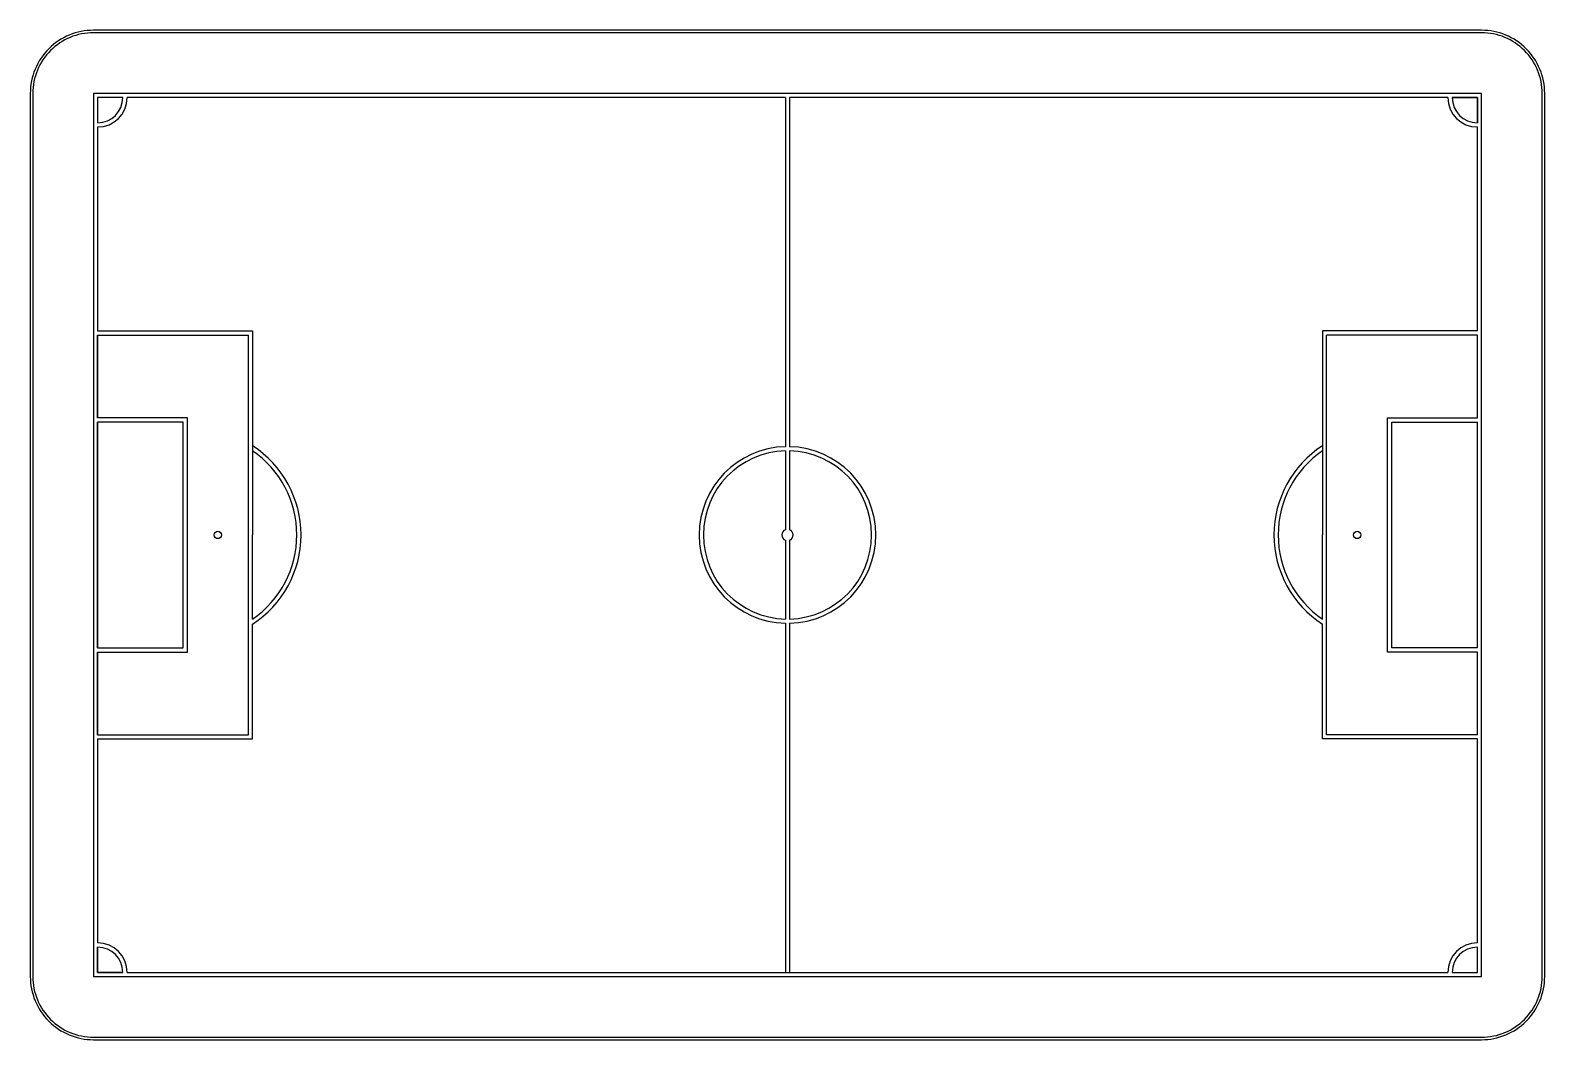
# Model space of a CAD drawing. Header units: millimetres. Extents: x 1437.53 to 1439.33, y 1332.41 to 1333.61.
import ezdxf

# ---------------------------------------------------------------- set-up
doc = ezdxf.new("R2010")
doc.units = ezdxf.units.MM
doc.header["$LTSCALE"] = 10
doc.layers.add('Mesas_de_Jogos', color=2, linetype='Continuous')

msp = doc.modelspace()

# ---------------------------------------------------------------- linework, layer by layer
at = {"layer": 'Mesas_de_Jogos'}
for p, q in [((1437.6072, 1333.5277), (1437.6072, 1333.4977)), ((1438.4247, 1333.5277), (1438.4247, 1333.1126)), ((1438.4297, 1333.5277), (1438.4297, 1333.1126)), ((1439.2472, 1333.5277), (1439.2472, 1333.4977)), ((1437.6072, 1333.2502), (1437.7914, 1333.2502)), ((1437.6072, 1333.2452), (1437.7864, 1333.2452)), ((1437.7864, 1332.7702), (1437.7864, 1333.2452)), ((1437.7864, 1333.2452), (1437.7864, 1333.2452)), ((1437.7914, 1333.2502), (1437.7914, 1333.0077)), ((1439.2472, 1333.2502), (1439.063, 1333.2502)), ((1439.063, 1333.2502), (1439.063, 1333.0077)), ((1439.068, 1332.7702), (1439.068, 1333.2452)), ((1439.068, 1333.2452), (1439.068, 1333.2452)), ((1439.2472, 1333.2452), (1439.068, 1333.2452)), ((1438.4247, 1333.1076), (1438.4247, 1333.0139)), ((1438.4297, 1333.1076), (1438.4297, 1333.0139)), ((1437.7914, 1332.9077), (1437.7914, 1333.0077)), ((1438.4247, 1333.0014), (1438.4247, 1332.9077)), ((1438.4297, 1333.0014), (1438.4297, 1332.9077)), ((1439.063, 1332.9077), (1439.063, 1333.0077)), ((1437.7914, 1332.7652), (1437.7914, 1332.9017)), ((1438.4247, 1332.9027), (1438.4247, 1332.4877)), ((1438.4297, 1332.9027), (1438.4297, 1332.4877)), ((1439.063, 1332.7652), (1439.063, 1332.9017)), ((1437.6072, 1332.7702), (1437.7864, 1332.7702)), ((1437.6072, 1332.7652), (1437.7914, 1332.7652)), ((1439.2472, 1332.7652), (1439.063, 1332.7652)), ((1439.2472, 1332.7702), (1439.068, 1332.7702)), ((1437.6072, 1332.4877), (1437.6072, 1332.5177)), ((1439.2472, 1332.4877), (1439.2472, 1332.5177))]:
    msp.add_line(p, q, dxfattribs=at)
for points in [[(1439.2522, 1333.6077), (1437.6022, 1333.6077, 0.414214), (1437.5272, 1333.5327), (1437.5272, 1332.4827, 0.414214), (1437.6022, 1332.4077), (1439.2522, 1332.4077, 0.414214), (1439.3272, 1332.4827), (1439.3272, 1333.5327, 0.414214)], [(1439.2522, 1333.6047), (1437.6022, 1333.6047, 0.414214), (1437.5302, 1333.5327), (1437.5302, 1332.4827, 0.414214), (1437.6022, 1332.4107), (1439.2522, 1332.4107, 0.414214), (1439.3242, 1332.4827), (1439.3242, 1333.5327, 0.414214)]]:
    msp.add_lwpolyline(points, format="xyb", close=True, dxfattribs=at)
msp.add_lwpolyline([(1439.2522, 1333.5327), (1437.6022, 1333.5327), (1437.6022, 1332.4827), (1439.2522, 1332.4827)], close=True, dxfattribs=at)
for points in [[(1437.6372, 1333.5277), (1437.6072, 1333.5277), (1437.6072, 1333.4977)], [(1437.6372, 1333.5277), (1437.6072, 1333.5277), (1437.6072, 1333.4977)], [(1438.4247, 1333.5277), (1437.6422, 1333.5277)], [(1439.2122, 1333.5277), (1438.4297, 1333.5277)], [(1439.2172, 1333.5277), (1439.2472, 1333.5277), (1439.2472, 1333.4977)], [(1439.2472, 1333.4977), (1439.2472, 1333.5277), (1439.2172, 1333.5277)], [(1437.6072, 1333.4927), (1437.6072, 1333.2502)], [(1439.2472, 1333.2502), (1439.2472, 1333.4927)], [(1437.6072, 1333.147), (1437.6072, 1333.2452)], [(1437.6072, 1333.2452), (1437.6072, 1333.147)], [(1439.2472, 1333.147), (1439.2472, 1333.2452)], [(1437.6072, 1332.8684), (1437.7139, 1332.8684), (1437.7139, 1333.147), (1437.6072, 1333.147)], [(1437.6072, 1332.8734), (1437.7089, 1332.8734), (1437.7089, 1333.142), (1437.6072, 1333.142)], [(1437.6072, 1332.8734), (1437.6072, 1333.142)], [(1437.6072, 1333.142), (1437.6072, 1332.8734)], [(1439.2472, 1332.8684), (1439.1405, 1332.8684), (1439.1405, 1333.147), (1439.2472, 1333.147)], [(1439.2472, 1332.8734), (1439.1455, 1332.8734), (1439.1455, 1333.142), (1439.2472, 1333.142)], [(1439.2472, 1332.8734), (1439.2472, 1333.142)], [(1437.6072, 1332.7702), (1437.6072, 1332.8684)], [(1437.6072, 1332.8684), (1437.6072, 1332.7702)], [(1439.2472, 1332.7702), (1439.2472, 1332.8684)], [(1437.6072, 1332.7652), (1437.6072, 1332.5227)], [(1439.2472, 1332.5227), (1439.2472, 1332.7652)], [(1437.6372, 1332.4877), (1437.6072, 1332.4877), (1437.6072, 1332.5177)], [(1437.6072, 1332.5177), (1437.6072, 1332.4877), (1437.6372, 1332.4877)], [(1439.2172, 1332.4877), (1439.2472, 1332.4877), (1439.2472, 1332.5177)], [(1437.6422, 1332.4877), (1439.2122, 1332.4877)]]:
    msp.add_lwpolyline(points, dxfattribs=at)
for centre in [(1437.7501, 1333.0077), (1439.1043, 1333.0077)]:
    msp.add_circle(centre, 0.00436, dxfattribs=at)
for centre, radius, start, end in [((1437.6072, 1333.5277), 0.03, 270, 0), ((1437.6072, 1333.5277), 0.035, 270, 0), ((1439.2472, 1333.5277), 0.035, 180, 270), ((1439.2472, 1333.5277), 0.03, 180, 270), ((1437.7228, 1333.0077), 0.1262, 302.8881, 57.1119), ((1437.7228, 1333.0077), 0.1212, 304.433, 55.567), ((1438.4272, 1333.0077), 0.105, 91.3643, 268.6357), ((1438.4272, 1333.0077), 0.1, 91.4325, 268.5675), ((1438.4272, 1333.0077), 0.105, 271.3643, 88.6357), ((1438.4272, 1333.0077), 0.1, 271.4325, 88.5675), ((1439.1316, 1333.0077), 0.1262, 122.8881, 237.1119), ((1439.1316, 1333.0077), 0.1212, 124.433, 235.567), ((1438.4272, 1333.0077), 0.00675, 111.7457, 248.2543), ((1438.4272, 1333.0077), 0.00675, 291.7457, 68.2543), ((1437.6072, 1332.4877), 0.035, 0, 90), ((1439.2472, 1332.4877), 0.035, 90, 180), ((1437.6072, 1332.4877), 0.03, 0, 90), ((1439.2472, 1332.4877), 0.03, 90, 180)]:
    msp.add_arc(centre, radius, start, end, dxfattribs=at)

doc.saveas('drawing.dxf')
